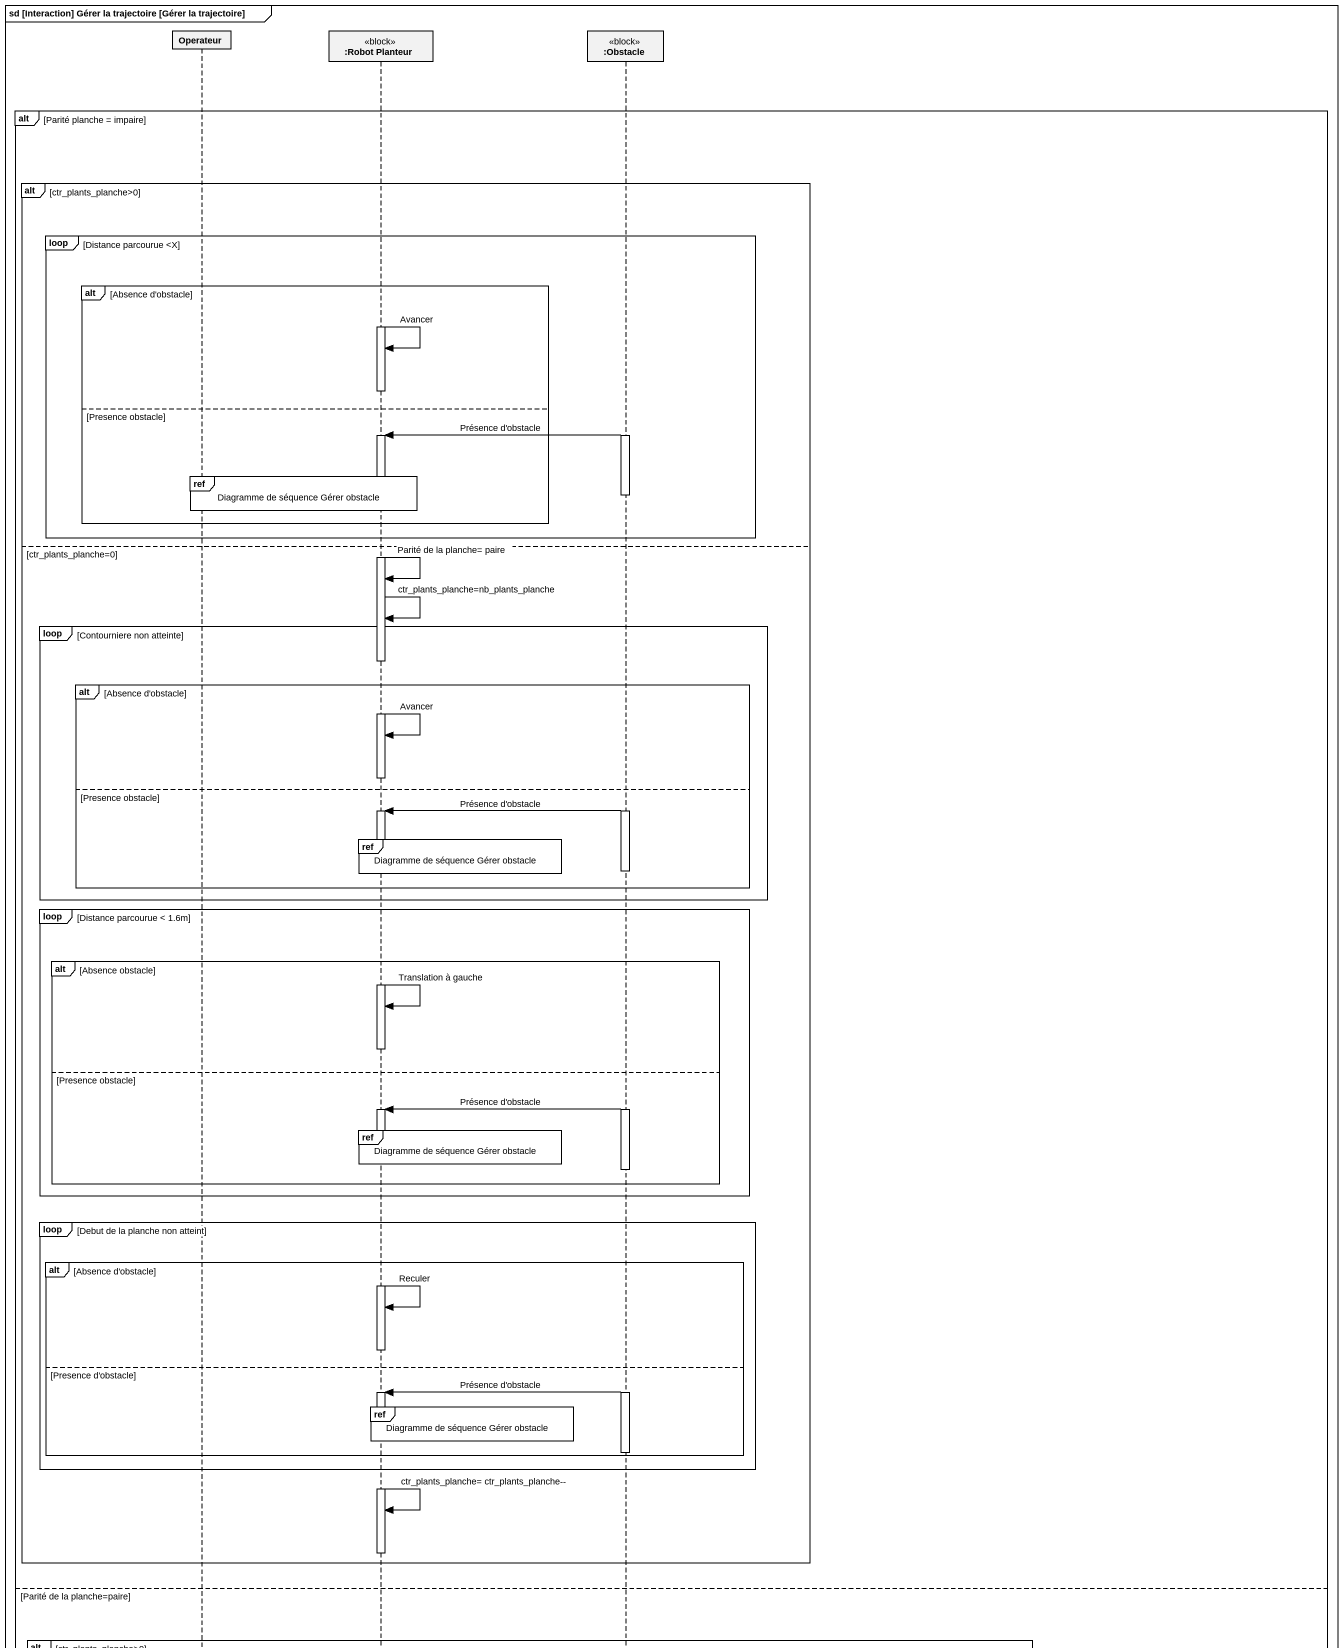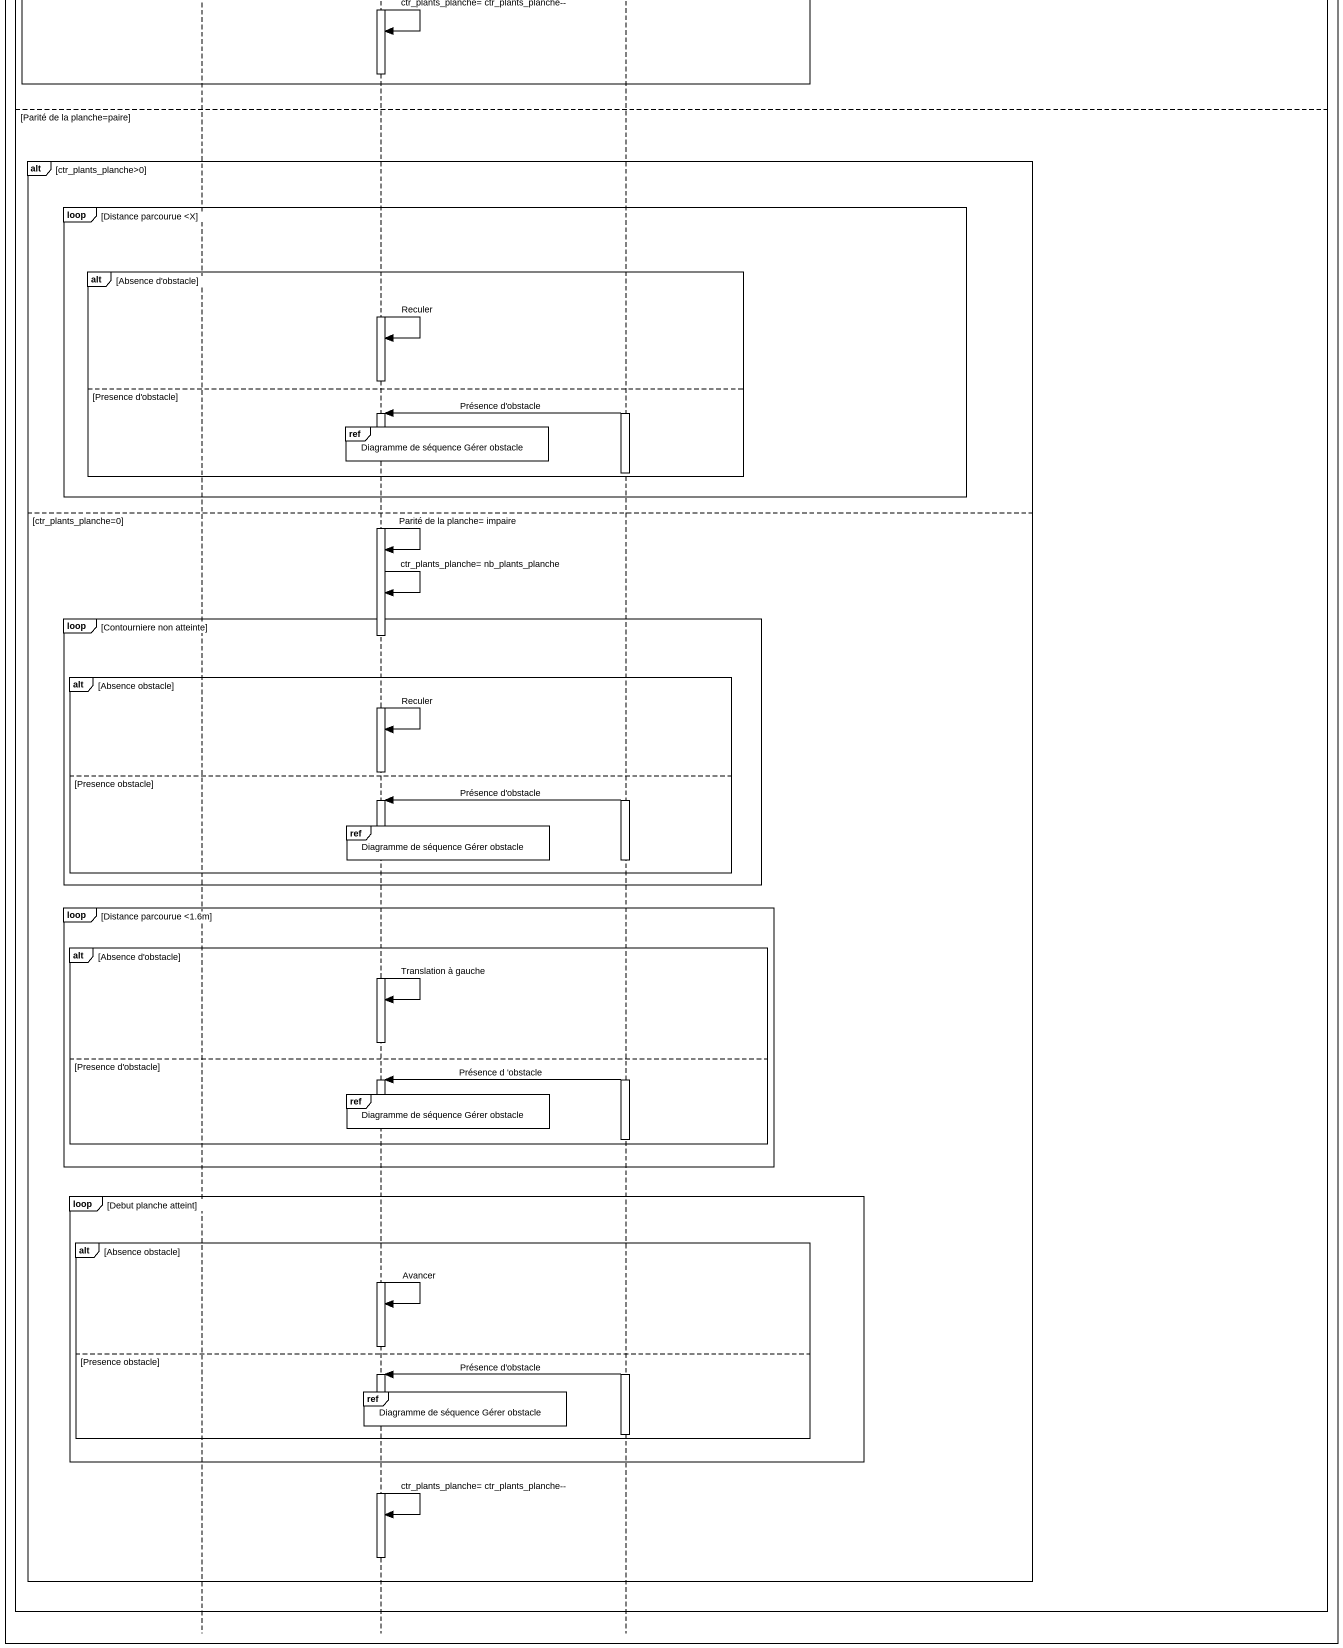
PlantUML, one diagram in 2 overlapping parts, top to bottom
@startuml
mainframe sd [Interaction] Gérer la trajectoire [Gérer la trajectoire]
hide footbox
participant Operateur
participant ":Robot Planteur" as Robot_Planteur <<block>>
participant ":Obstacle" as Obstacle <<block>>

alt Parité planche = impaire
  alt ctr_plants_planche>0
    loop Distance parcourue <X
      alt Absence d'obstacle
        activate Robot_Planteur
        Robot_Planteur -> Robot_Planteur : Avancer
        deactivate Robot_Planteur
      else Presence obstacle
        activate Obstacle
        Obstacle -> Robot_Planteur : Présence d'obstacle
        activate Robot_Planteur
        ref over Operateur, Robot_Planteur : Diagramme de séquence Gérer obstacle
        deactivate Obstacle
      end
    end
  else ctr_plants_planche=0
    Robot_Planteur -> Robot_Planteur : Parité de la planche= paire
    Robot_Planteur -> Robot_Planteur : ctr_plants_planche=nb_plants_planche
    loop Contourniere non atteinte
      alt Absence d'obstacle
        Robot_Planteur -> Robot_Planteur : Avancer
        deactivate Robot_Planteur
      else Presence obstacle
        activate Obstacle
        Obstacle -> Robot_Planteur : Présence d'obstacle
        activate Robot_Planteur
        ref over Robot_Planteur : Diagramme de séquence Gérer obstacle
        deactivate Obstacle
      end
    end
    loop Distance parcourue < 1.6m
      alt Absence obstacle
        Robot_Planteur -> Robot_Planteur : Translation à gauche
        deactivate Robot_Planteur
      else Presence obstacle
        activate Obstacle
        Obstacle -> Robot_Planteur : Présence d'obstacle
        activate Robot_Planteur
        ref over Robot_Planteur : Diagramme de séquence Gérer obstacle
        deactivate Obstacle
      end
    end
    loop Debut de la planche non atteint
      alt Absence d'obstacle
        Robot_Planteur -> Robot_Planteur : Reculer
        deactivate Robot_Planteur
      else Presence d'obstacle
        activate Obstacle
        Obstacle -> Robot_Planteur : Présence d'obstacle
        activate Robot_Planteur
        ref over Robot_Planteur : Diagramme de séquence Gérer obstacle
        deactivate Obstacle
      end
    end
    Robot_Planteur -> Robot_Planteur : ctr_plants_planche= ctr_plants_planche--
  end
else Parité de la planche=paire
  alt ctr_plants_planche>0
    loop Distance parcourue <X
      alt Absence d'obstacle
        Robot_Planteur -> Robot_Planteur : Reculer
        deactivate Robot_Planteur
      else Presence d'obstacle
        activate Obstacle
        Obstacle -> Robot_Planteur : Présence d'obstacle
        activate Robot_Planteur
        ref over Robot_Planteur : Diagramme de séquence Gérer obstacle
        deactivate Obstacle
      end
    end
  else ctr_plants_planche=0
    Robot_Planteur -> Robot_Planteur : Parité de la planche= impaire
    Robot_Planteur -> Robot_Planteur : ctr_plants_planche= nb_plants_planche
    loop Contourniere non atteinte
      alt Absence obstacle
        Robot_Planteur -> Robot_Planteur : Reculer
        deactivate Robot_Planteur
      else Presence obstacle
        activate Obstacle
        Obstacle -> Robot_Planteur : Présence d'obstacle
        activate Robot_Planteur
        ref over Robot_Planteur : Diagramme de séquence Gérer obstacle
        deactivate Obstacle
      end
    end
    loop Distance parcourue <1.6m
      alt Absence d'obstacle
        Robot_Planteur -> Robot_Planteur : Translation à gauche
        deactivate Robot_Planteur
      else Presence d'obstacle
        activate Obstacle
        Obstacle -> Robot_Planteur : Présence d 'obstacle
        activate Robot_Planteur
        ref over Robot_Planteur : Diagramme de séquence Gérer obstacle
        deactivate Obstacle
      end
    end
    loop Debut planche atteint
      alt Absence obstacle
        Robot_Planteur -> Robot_Planteur : Avancer
        deactivate Robot_Planteur
      else Presence obstacle
        activate Obstacle
        Obstacle -> Robot_Planteur : Présence d'obstacle
        activate Robot_Planteur
        ref over Robot_Planteur : Diagramme de séquence Gérer obstacle
        deactivate Obstacle
      end
    end
    Robot_Planteur -> Robot_Planteur : ctr_plants_planche= ctr_plants_planche--
    deactivate Robot_Planteur
  end
end
@enduml
